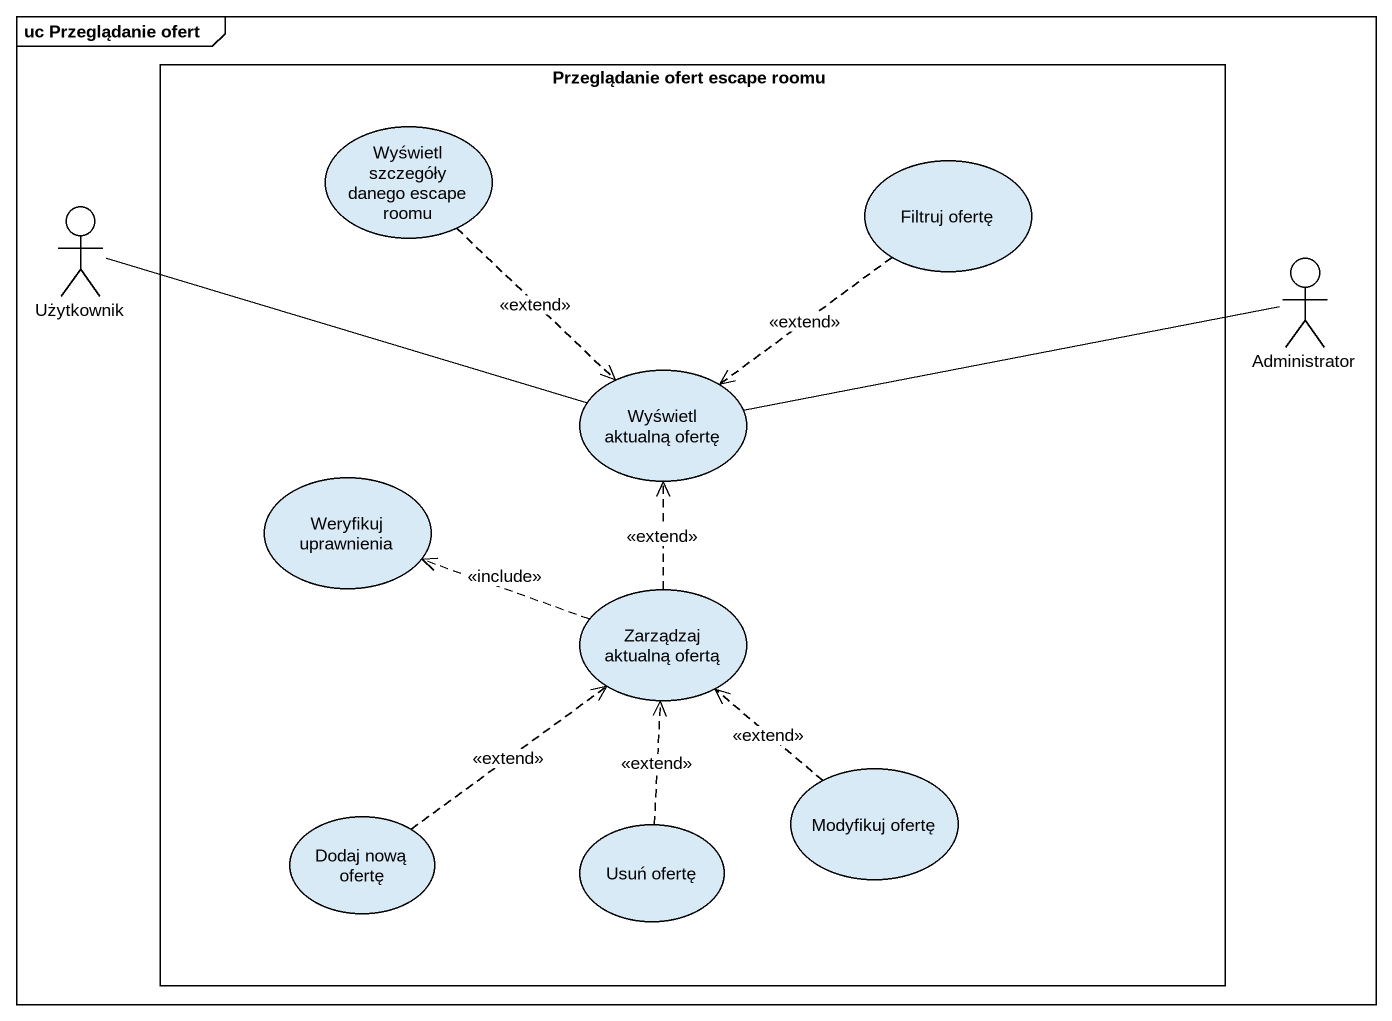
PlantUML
@startuml
mainframe uc Przeglądanie ofert
rectangle "Przeglądanie ofert escape roomu" as Przeglądanie_ofert_escape {
  usecase "Wyświetl szczegóły danego escape roomu" as Wyświetl_szczegóły_danego
  usecase "Filtruj ofertę" as Filtruj_ofertę
  usecase "Wyświetl aktualną ofertę" as Wyświetl_aktualną_ofertę
  usecase "Weryfikuj uprawnienia" as Weryfikuj_uprawnienia
  usecase "Zarządzaj aktualną ofertą" as Zarządzaj_aktualną_ofertą
  usecase "Modyfikuj ofertę" as Modyfikuj_ofertę
  usecase "Dodaj nową ofertę" as Dodaj_nową_ofertę
  usecase "Usuń ofertę" as Usuń_ofertę
}
actor Użytkownik
actor Administrator
Wyświetl_szczegóły_danego ..> Wyświetl_aktualną_ofertę : <<extend>>
Filtruj_ofertę ..> Wyświetl_aktualną_ofertę : <<extend>>
Użytkownik -right- Wyświetl_aktualną_ofertę
Administrator -left- Wyświetl_aktualną_ofertę
Zarządzaj_aktualną_ofertą .up.> Wyświetl_aktualną_ofertę : <<extend>>
Zarządzaj_aktualną_ofertą .left.> Weryfikuj_uprawnienia : <<include>>
Modyfikuj_ofertę .up.> Zarządzaj_aktualną_ofertą : <<extend>>
Dodaj_nową_ofertę .up.> Zarządzaj_aktualną_ofertą : <<extend>>
Usuń_ofertę .up.> Zarządzaj_aktualną_ofertą : <<extend>>
@enduml
